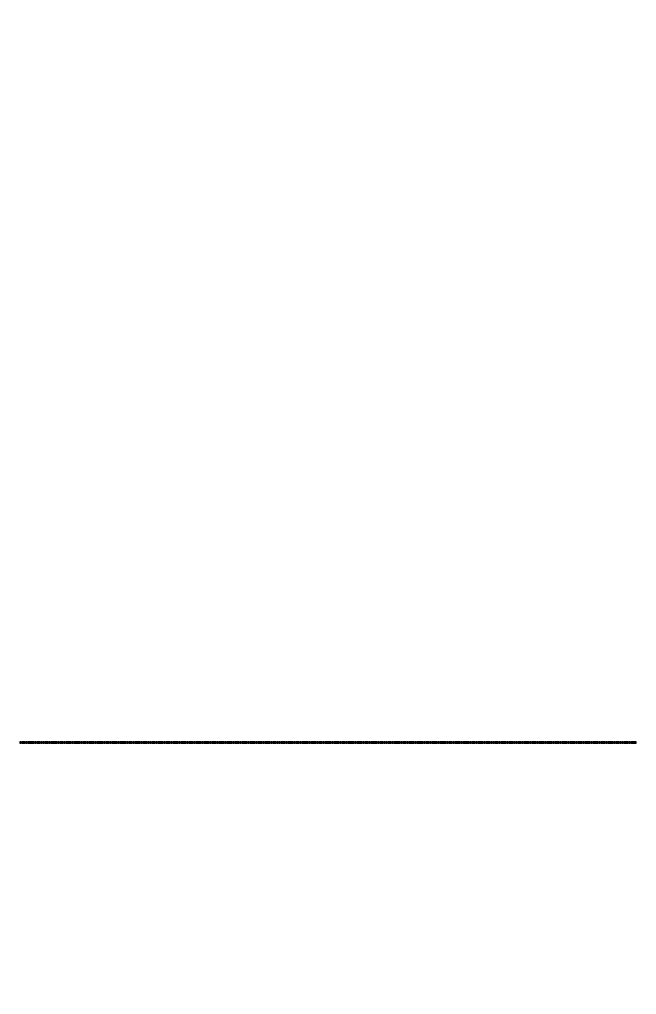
# Model space of a CAD drawing. Header units: inches. Extents: x 0 to 114300, y 0 to 114300.
# Drawn here: x 78996 to 80176, y 39666 to 41532 of the extents above; entities that cross this region are included whole.
import ezdxf

# ---------------------------------------------------------------- set-up
doc = ezdxf.new("R2010")
doc.units = ezdxf.units.IN
doc.header["$MEASUREMENT"] = 0

msp = doc.modelspace()

# ---------------------------------------------------------------- hatches: boundary and pattern name
h = msp.add_hatch()
h.set_pattern_fill('ANSI31', color=256, scale=100)
h.set_pattern_definition([(45, (-3636.992, -6350), (-8.8388348, 8.8388348), [])])
h.paths.add_polyline_path([(114300, 0), (0, 0), (0, 114300), (114300, 114300)])
edge = h.paths.add_edge_path(flags=16)
edge.add_arc((57150, 57150), 50800, 288.35844, 529.79531, ccw=False)
edge.add_line((73150, 8935.5), (41150, 8935.5))
edge.add_arc((57150, 57150), 50800, 190.20469, 251.64156, ccw=False)
edge.add_arc((57150, 57150), 50800, 169.79531, 190.20469, ccw=False)

# ---------------------------------------------------------------- linework, layer by layer
for points in [[(78999.9, 40146.5), (78999.9, 40149.5), (78996.9, 40149.5), (78996.9, 40146.5)], [(79003.9, 40146.5), (79003.9, 40149.5), (79000.9, 40149.5), (79000.9, 40146.5)], [(79007.9, 40146.5), (79007.9, 40149.5), (79004.9, 40149.5), (79004.9, 40146.5)], [(79011.9, 40146.5), (79011.9, 40149.5), (79008.9, 40149.5), (79008.9, 40146.5)], [(79015.9, 40146.5), (79015.9, 40149.5), (79012.9, 40149.5), (79012.9, 40146.5)], [(79019.9, 40146.5), (79019.9, 40149.5), (79016.9, 40149.5), (79016.9, 40146.5)], [(79023.9, 40146.5), (79023.9, 40149.5), (79020.9, 40149.5), (79020.9, 40146.5)], [(79027.9, 40146.5), (79027.9, 40149.5), (79024.9, 40149.5), (79024.9, 40146.5)], [(79031.9, 40146.5), (79031.9, 40149.5), (79028.9, 40149.5), (79028.9, 40146.5)], [(79035.9, 40146.5), (79035.9, 40149.5), (79032.9, 40149.5), (79032.9, 40146.5)], [(79039.9, 40146.5), (79039.9, 40149.5), (79036.9, 40149.5), (79036.9, 40146.5)], [(79043.9, 40146.5), (79043.9, 40149.5), (79040.9, 40149.5), (79040.9, 40146.5)], [(79047.9, 40146.5), (79047.9, 40149.5), (79044.9, 40149.5), (79044.9, 40146.5)], [(79051.9, 40146.5), (79051.9, 40149.5), (79048.9, 40149.5), (79048.9, 40146.5)], [(79055.9, 40146.5), (79055.9, 40149.5), (79052.9, 40149.5), (79052.9, 40146.5)], [(79059.9, 40146.5), (79059.9, 40149.5), (79056.9, 40149.5), (79056.9, 40146.5)], [(79063.9, 40146.5), (79063.9, 40149.5), (79060.9, 40149.5), (79060.9, 40146.5)], [(79067.9, 40146.5), (79067.9, 40149.5), (79064.9, 40149.5), (79064.9, 40146.5)], [(79071.9, 40146.5), (79071.9, 40149.5), (79068.9, 40149.5), (79068.9, 40146.5)], [(79075.9, 40146.5), (79075.9, 40149.5), (79072.9, 40149.5), (79072.9, 40146.5)], [(79079.9, 40146.5), (79079.9, 40149.5), (79076.9, 40149.5), (79076.9, 40146.5)], [(79083.9, 40146.5), (79083.9, 40149.5), (79080.9, 40149.5), (79080.9, 40146.5)], [(79087.9, 40146.5), (79087.9, 40149.5), (79084.9, 40149.5), (79084.9, 40146.5)], [(79091.9, 40146.5), (79091.9, 40149.5), (79088.9, 40149.5), (79088.9, 40146.5)], [(79095.9, 40146.5), (79095.9, 40149.5), (79092.9, 40149.5), (79092.9, 40146.5)], [(79099.9, 40146.5), (79099.9, 40149.5), (79096.9, 40149.5), (79096.9, 40146.5)], [(79103.9, 40146.5), (79103.9, 40149.5), (79100.9, 40149.5), (79100.9, 40146.5)], [(79107.9, 40146.5), (79107.9, 40149.5), (79104.9, 40149.5), (79104.9, 40146.5)], [(79111.9, 40146.5), (79111.9, 40149.5), (79108.9, 40149.5), (79108.9, 40146.5)], [(79115.9, 40146.5), (79115.9, 40149.5), (79112.9, 40149.5), (79112.9, 40146.5)], [(79119.9, 40146.5), (79119.9, 40149.5), (79116.9, 40149.5), (79116.9, 40146.5)], [(79123.9, 40146.5), (79123.9, 40149.5), (79120.9, 40149.5), (79120.9, 40146.5)], [(79127.9, 40146.5), (79127.9, 40149.5), (79124.9, 40149.5), (79124.9, 40146.5)], [(79131.9, 40146.5), (79131.9, 40149.5), (79128.9, 40149.5), (79128.9, 40146.5)], [(79135.9, 40146.5), (79135.9, 40149.5), (79132.9, 40149.5), (79132.9, 40146.5)], [(79139.9, 40146.5), (79139.9, 40149.5), (79136.9, 40149.5), (79136.9, 40146.5)], [(79143.9, 40146.5), (79143.9, 40149.5), (79140.9, 40149.5), (79140.9, 40146.5)], [(79147.9, 40146.5), (79147.9, 40149.5), (79144.9, 40149.5), (79144.9, 40146.5)], [(79151.9, 40146.5), (79151.9, 40149.5), (79148.9, 40149.5), (79148.9, 40146.5)], [(79155.9, 40146.5), (79155.9, 40149.5), (79152.9, 40149.5), (79152.9, 40146.5)], [(79159.9, 40146.5), (79159.9, 40149.5), (79156.9, 40149.5), (79156.9, 40146.5)], [(79163.9, 40146.5), (79163.9, 40149.5), (79160.9, 40149.5), (79160.9, 40146.5)], [(79167.9, 40146.5), (79167.9, 40149.5), (79164.9, 40149.5), (79164.9, 40146.5)], [(79171.9, 40146.5), (79171.9, 40149.5), (79168.9, 40149.5), (79168.9, 40146.5)], [(79175.9, 40146.5), (79175.9, 40149.5), (79172.9, 40149.5), (79172.9, 40146.5)], [(79179.9, 40146.5), (79179.9, 40149.5), (79176.9, 40149.5), (79176.9, 40146.5)], [(79183.9, 40146.5), (79183.9, 40149.5), (79180.9, 40149.5), (79180.9, 40146.5)], [(79187.9, 40146.5), (79187.9, 40149.5), (79184.9, 40149.5), (79184.9, 40146.5)], [(79191.9, 40146.5), (79191.9, 40149.5), (79188.9, 40149.5), (79188.9, 40146.5)], [(79195.9, 40146.5), (79195.9, 40149.5), (79192.9, 40149.5), (79192.9, 40146.5)], [(79199.9, 40146.5), (79199.9, 40149.5), (79196.9, 40149.5), (79196.9, 40146.5)], [(79203.9, 40146.5), (79203.9, 40149.5), (79200.9, 40149.5), (79200.9, 40146.5)], [(79207.9, 40146.5), (79207.9, 40149.5), (79204.9, 40149.5), (79204.9, 40146.5)], [(79211.9, 40146.5), (79211.9, 40149.5), (79208.9, 40149.5), (79208.9, 40146.5)], [(79215.9, 40146.5), (79215.9, 40149.5), (79212.9, 40149.5), (79212.9, 40146.5)], [(79219.9, 40146.5), (79219.9, 40149.5), (79216.9, 40149.5), (79216.9, 40146.5)], [(79223.9, 40146.5), (79223.9, 40149.5), (79220.9, 40149.5), (79220.9, 40146.5)], [(79227.9, 40146.5), (79227.9, 40149.5), (79224.9, 40149.5), (79224.9, 40146.5)], [(79231.9, 40146.5), (79231.9, 40149.5), (79228.9, 40149.5), (79228.9, 40146.5)], [(79235.9, 40146.5), (79235.9, 40149.5), (79232.9, 40149.5), (79232.9, 40146.5)], [(79239.9, 40146.5), (79239.9, 40149.5), (79236.9, 40149.5), (79236.9, 40146.5)], [(79243.9, 40146.5), (79243.9, 40149.5), (79240.9, 40149.5), (79240.9, 40146.5)], [(79247.9, 40146.5), (79247.9, 40149.5), (79244.9, 40149.5), (79244.9, 40146.5)], [(79251.9, 40146.5), (79251.9, 40149.5), (79248.9, 40149.5), (79248.9, 40146.5)], [(79255.9, 40146.5), (79255.9, 40149.5), (79252.9, 40149.5), (79252.9, 40146.5)], [(79259.9, 40146.5), (79259.9, 40149.5), (79256.9, 40149.5), (79256.9, 40146.5)], [(79263.9, 40146.5), (79263.9, 40149.5), (79260.9, 40149.5), (79260.9, 40146.5)], [(79267.9, 40146.5), (79267.9, 40149.5), (79264.9, 40149.5), (79264.9, 40146.5)], [(79271.9, 40146.5), (79271.9, 40149.5), (79268.9, 40149.5), (79268.9, 40146.5)], [(79275.9, 40146.5), (79275.9, 40149.5), (79272.9, 40149.5), (79272.9, 40146.5)], [(79279.9, 40146.5), (79279.9, 40149.5), (79276.9, 40149.5), (79276.9, 40146.5)], [(79283.9, 40146.5), (79283.9, 40149.5), (79280.9, 40149.5), (79280.9, 40146.5)], [(79287.9, 40146.5), (79287.9, 40149.5), (79284.9, 40149.5), (79284.9, 40146.5)], [(79291.9, 40146.5), (79291.9, 40149.5), (79288.9, 40149.5), (79288.9, 40146.5)], [(79295.9, 40146.5), (79295.9, 40149.5), (79292.9, 40149.5), (79292.9, 40146.5)], [(79299.9, 40146.5), (79299.9, 40149.5), (79296.9, 40149.5), (79296.9, 40146.5)], [(79303.9, 40146.5), (79303.9, 40149.5), (79300.9, 40149.5), (79300.9, 40146.5)], [(79307.9, 40146.5), (79307.9, 40149.5), (79304.9, 40149.5), (79304.9, 40146.5)], [(79311.9, 40146.5), (79311.9, 40149.5), (79308.9, 40149.5), (79308.9, 40146.5)], [(79315.9, 40146.5), (79315.9, 40149.5), (79312.9, 40149.5), (79312.9, 40146.5)], [(79319.9, 40146.5), (79319.9, 40149.5), (79316.9, 40149.5), (79316.9, 40146.5)], [(79323.9, 40146.5), (79323.9, 40149.5), (79320.9, 40149.5), (79320.9, 40146.5)], [(79327.9, 40146.5), (79327.9, 40149.5), (79324.9, 40149.5), (79324.9, 40146.5)], [(79331.9, 40146.5), (79331.9, 40149.5), (79328.9, 40149.5), (79328.9, 40146.5)], [(79335.9, 40146.5), (79335.9, 40149.5), (79332.9, 40149.5), (79332.9, 40146.5)], [(79339.9, 40146.5), (79339.9, 40149.5), (79336.9, 40149.5), (79336.9, 40146.5)], [(79343.9, 40146.5), (79343.9, 40149.5), (79340.9, 40149.5), (79340.9, 40146.5)], [(79347.9, 40146.5), (79347.9, 40149.5), (79344.9, 40149.5), (79344.9, 40146.5)], [(79351.9, 40146.5), (79351.9, 40149.5), (79348.9, 40149.5), (79348.9, 40146.5)], [(79355.9, 40146.5), (79355.9, 40149.5), (79352.9, 40149.5), (79352.9, 40146.5)], [(79359.9, 40146.5), (79359.9, 40149.5), (79356.9, 40149.5), (79356.9, 40146.5)], [(79363.9, 40146.5), (79363.9, 40149.5), (79360.9, 40149.5), (79360.9, 40146.5)], [(79367.9, 40146.5), (79367.9, 40149.5), (79364.9, 40149.5), (79364.9, 40146.5)], [(79371.9, 40146.5), (79371.9, 40149.5), (79368.9, 40149.5), (79368.9, 40146.5)], [(79375.9, 40146.5), (79375.9, 40149.5), (79372.9, 40149.5), (79372.9, 40146.5)], [(79379.9, 40146.5), (79379.9, 40149.5), (79376.9, 40149.5), (79376.9, 40146.5)], [(79383.9, 40146.5), (79383.9, 40149.5), (79380.9, 40149.5), (79380.9, 40146.5)], [(79387.9, 40146.5), (79387.9, 40149.5), (79384.9, 40149.5), (79384.9, 40146.5)], [(79391.9, 40146.5), (79391.9, 40149.5), (79388.9, 40149.5), (79388.9, 40146.5)], [(79395.9, 40146.5), (79395.9, 40149.5), (79392.9, 40149.5), (79392.9, 40146.5)], [(79399.9, 40146.5), (79399.9, 40149.5), (79396.9, 40149.5), (79396.9, 40146.5)], [(79403.9, 40146.5), (79403.9, 40149.5), (79400.9, 40149.5), (79400.9, 40146.5)], [(79407.9, 40146.5), (79407.9, 40149.5), (79404.9, 40149.5), (79404.9, 40146.5)], [(79411.9, 40146.5), (79411.9, 40149.5), (79408.9, 40149.5), (79408.9, 40146.5)], [(79415.9, 40146.5), (79415.9, 40149.5), (79412.9, 40149.5), (79412.9, 40146.5)], [(79419.9, 40146.5), (79419.9, 40149.5), (79416.9, 40149.5), (79416.9, 40146.5)], [(79423.9, 40146.5), (79423.9, 40149.5), (79420.9, 40149.5), (79420.9, 40146.5)], [(79427.9, 40146.5), (79427.9, 40149.5), (79424.9, 40149.5), (79424.9, 40146.5)], [(79431.9, 40146.5), (79431.9, 40149.5), (79428.9, 40149.5), (79428.9, 40146.5)], [(79435.9, 40146.5), (79435.9, 40149.5), (79432.9, 40149.5), (79432.9, 40146.5)], [(79439.9, 40146.5), (79439.9, 40149.5), (79436.9, 40149.5), (79436.9, 40146.5)], [(79443.9, 40146.5), (79443.9, 40149.5), (79440.9, 40149.5), (79440.9, 40146.5)], [(79447.9, 40146.5), (79447.9, 40149.5), (79444.9, 40149.5), (79444.9, 40146.5)], [(79451.9, 40146.5), (79451.9, 40149.5), (79448.9, 40149.5), (79448.9, 40146.5)], [(79455.9, 40146.5), (79455.9, 40149.5), (79452.9, 40149.5), (79452.9, 40146.5)], [(79459.9, 40146.5), (79459.9, 40149.5), (79456.9, 40149.5), (79456.9, 40146.5)], [(79463.9, 40146.5), (79463.9, 40149.5), (79460.9, 40149.5), (79460.9, 40146.5)], [(79467.9, 40146.5), (79467.9, 40149.5), (79464.9, 40149.5), (79464.9, 40146.5)], [(79471.9, 40146.5), (79471.9, 40149.5), (79468.9, 40149.5), (79468.9, 40146.5)], [(79475.9, 40146.5), (79475.9, 40149.5), (79472.9, 40149.5), (79472.9, 40146.5)], [(79479.9, 40146.5), (79479.9, 40149.5), (79476.9, 40149.5), (79476.9, 40146.5)], [(79483.9, 40146.5), (79483.9, 40149.5), (79480.9, 40149.5), (79480.9, 40146.5)], [(79487.9, 40146.5), (79487.9, 40149.5), (79484.9, 40149.5), (79484.9, 40146.5)], [(79491.9, 40146.5), (79491.9, 40149.5), (79488.9, 40149.5), (79488.9, 40146.5)], [(79495.9, 40146.5), (79495.9, 40149.5), (79492.9, 40149.5), (79492.9, 40146.5)], [(79499.9, 40146.5), (79499.9, 40149.5), (79496.9, 40149.5), (79496.9, 40146.5)], [(79503.9, 40146.5), (79503.9, 40149.5), (79500.9, 40149.5), (79500.9, 40146.5)], [(79507.9, 40146.5), (79507.9, 40149.5), (79504.9, 40149.5), (79504.9, 40146.5)], [(79511.9, 40146.5), (79511.9, 40149.5), (79508.9, 40149.5), (79508.9, 40146.5)], [(79515.9, 40146.5), (79515.9, 40149.5), (79512.9, 40149.5), (79512.9, 40146.5)], [(79519.9, 40146.5), (79519.9, 40149.5), (79516.9, 40149.5), (79516.9, 40146.5)], [(79523.9, 40146.5), (79523.9, 40149.5), (79520.9, 40149.5), (79520.9, 40146.5)], [(79527.9, 40146.5), (79527.9, 40149.5), (79524.9, 40149.5), (79524.9, 40146.5)], [(79531.9, 40146.5), (79531.9, 40149.5), (79528.9, 40149.5), (79528.9, 40146.5)], [(79535.9, 40146.5), (79535.9, 40149.5), (79532.9, 40149.5), (79532.9, 40146.5)], [(79539.9, 40146.5), (79539.9, 40149.5), (79536.9, 40149.5), (79536.9, 40146.5)], [(79543.9, 40146.5), (79543.9, 40149.5), (79540.9, 40149.5), (79540.9, 40146.5)], [(79547.9, 40146.5), (79547.9, 40149.5), (79544.9, 40149.5), (79544.9, 40146.5)], [(79551.9, 40146.5), (79551.9, 40149.5), (79548.9, 40149.5), (79548.9, 40146.5)], [(79555.9, 40146.5), (79555.9, 40149.5), (79552.9, 40149.5), (79552.9, 40146.5)], [(79559.9, 40146.5), (79559.9, 40149.5), (79556.9, 40149.5), (79556.9, 40146.5)], [(79563.9, 40146.5), (79563.9, 40149.5), (79560.9, 40149.5), (79560.9, 40146.5)], [(79567.9, 40146.5), (79567.9, 40149.5), (79564.9, 40149.5), (79564.9, 40146.5)], [(79571.9, 40146.5), (79571.9, 40149.5), (79568.9, 40149.5), (79568.9, 40146.5)], [(79575.9, 40146.5), (79575.9, 40149.5), (79572.9, 40149.5), (79572.9, 40146.5)], [(79579.9, 40146.5), (79579.9, 40149.5), (79576.9, 40149.5), (79576.9, 40146.5)], [(79583.9, 40146.5), (79583.9, 40149.5), (79580.9, 40149.5), (79580.9, 40146.5)], [(79587.9, 40146.5), (79587.9, 40149.5), (79584.9, 40149.5), (79584.9, 40146.5)], [(79591.9, 40146.5), (79591.9, 40149.5), (79588.9, 40149.5), (79588.9, 40146.5)], [(79595.9, 40146.5), (79595.9, 40149.5), (79592.9, 40149.5), (79592.9, 40146.5)], [(79599.9, 40146.5), (79599.9, 40149.5), (79596.9, 40149.5), (79596.9, 40146.5)], [(79603.9, 40146.5), (79603.9, 40149.5), (79600.9, 40149.5), (79600.9, 40146.5)], [(79607.9, 40146.5), (79607.9, 40149.5), (79604.9, 40149.5), (79604.9, 40146.5)], [(79611.9, 40146.5), (79611.9, 40149.5), (79608.9, 40149.5), (79608.9, 40146.5)], [(79615.9, 40146.5), (79615.9, 40149.5), (79612.9, 40149.5), (79612.9, 40146.5)], [(79619.9, 40146.5), (79619.9, 40149.5), (79616.9, 40149.5), (79616.9, 40146.5)], [(79623.9, 40146.5), (79623.9, 40149.5), (79620.9, 40149.5), (79620.9, 40146.5)], [(79627.9, 40146.5), (79627.9, 40149.5), (79624.9, 40149.5), (79624.9, 40146.5)], [(79631.9, 40146.5), (79631.9, 40149.5), (79628.9, 40149.5), (79628.9, 40146.5)], [(79635.9, 40146.5), (79635.9, 40149.5), (79632.9, 40149.5), (79632.9, 40146.5)], [(79639.9, 40146.5), (79639.9, 40149.5), (79636.9, 40149.5), (79636.9, 40146.5)], [(79643.9, 40146.5), (79643.9, 40149.5), (79640.9, 40149.5), (79640.9, 40146.5)], [(79647.9, 40146.5), (79647.9, 40149.5), (79644.9, 40149.5), (79644.9, 40146.5)], [(79651.9, 40146.5), (79651.9, 40149.5), (79648.9, 40149.5), (79648.9, 40146.5)], [(79655.9, 40146.5), (79655.9, 40149.5), (79652.9, 40149.5), (79652.9, 40146.5)], [(79659.9, 40146.5), (79659.9, 40149.5), (79656.9, 40149.5), (79656.9, 40146.5)], [(79663.9, 40146.5), (79663.9, 40149.5), (79660.9, 40149.5), (79660.9, 40146.5)], [(79667.9, 40146.5), (79667.9, 40149.5), (79664.9, 40149.5), (79664.9, 40146.5)], [(79671.9, 40146.5), (79671.9, 40149.5), (79668.9, 40149.5), (79668.9, 40146.5)], [(79675.9, 40146.5), (79675.9, 40149.5), (79672.9, 40149.5), (79672.9, 40146.5)], [(79679.9, 40146.5), (79679.9, 40149.5), (79676.9, 40149.5), (79676.9, 40146.5)], [(79683.9, 40146.5), (79683.9, 40149.5), (79680.9, 40149.5), (79680.9, 40146.5)], [(79687.9, 40146.5), (79687.9, 40149.5), (79684.9, 40149.5), (79684.9, 40146.5)], [(79691.9, 40146.5), (79691.9, 40149.5), (79688.9, 40149.5), (79688.9, 40146.5)], [(79695.9, 40146.5), (79695.9, 40149.5), (79692.9, 40149.5), (79692.9, 40146.5)], [(79699.9, 40146.5), (79699.9, 40149.5), (79696.9, 40149.5), (79696.9, 40146.5)], [(79703.9, 40146.5), (79703.9, 40149.5), (79700.9, 40149.5), (79700.9, 40146.5)], [(79707.9, 40146.5), (79707.9, 40149.5), (79704.9, 40149.5), (79704.9, 40146.5)], [(79711.9, 40146.5), (79711.9, 40149.5), (79708.9, 40149.5), (79708.9, 40146.5)], [(79715.9, 40146.5), (79715.9, 40149.5), (79712.9, 40149.5), (79712.9, 40146.5)], [(79719.9, 40146.5), (79719.9, 40149.5), (79716.9, 40149.5), (79716.9, 40146.5)], [(79723.9, 40146.5), (79723.9, 40149.5), (79720.9, 40149.5), (79720.9, 40146.5)], [(79727.9, 40146.5), (79727.9, 40149.5), (79724.9, 40149.5), (79724.9, 40146.5)], [(79731.9, 40146.5), (79731.9, 40149.5), (79728.9, 40149.5), (79728.9, 40146.5)], [(79735.9, 40146.5), (79735.9, 40149.5), (79732.9, 40149.5), (79732.9, 40146.5)], [(79739.9, 40146.5), (79739.9, 40149.5), (79736.9, 40149.5), (79736.9, 40146.5)], [(79743.9, 40146.5), (79743.9, 40149.5), (79740.9, 40149.5), (79740.9, 40146.5)], [(79747.9, 40146.5), (79747.9, 40149.5), (79744.9, 40149.5), (79744.9, 40146.5)], [(79751.9, 40146.5), (79751.9, 40149.5), (79748.9, 40149.5), (79748.9, 40146.5)], [(79755.9, 40146.5), (79755.9, 40149.5), (79752.9, 40149.5), (79752.9, 40146.5)], [(79759.9, 40146.5), (79759.9, 40149.5), (79756.9, 40149.5), (79756.9, 40146.5)], [(79763.9, 40146.5), (79763.9, 40149.5), (79760.9, 40149.5), (79760.9, 40146.5)], [(79767.9, 40146.5), (79767.9, 40149.5), (79764.9, 40149.5), (79764.9, 40146.5)], [(79771.9, 40146.5), (79771.9, 40149.5), (79768.9, 40149.5), (79768.9, 40146.5)], [(79775.9, 40146.5), (79775.9, 40149.5), (79772.9, 40149.5), (79772.9, 40146.5)], [(79779.9, 40146.5), (79779.9, 40149.5), (79776.9, 40149.5), (79776.9, 40146.5)], [(79783.9, 40146.5), (79783.9, 40149.5), (79780.9, 40149.5), (79780.9, 40146.5)], [(79787.9, 40146.5), (79787.9, 40149.5), (79784.9, 40149.5), (79784.9, 40146.5)], [(79791.9, 40146.5), (79791.9, 40149.5), (79788.9, 40149.5), (79788.9, 40146.5)], [(79795.9, 40146.5), (79795.9, 40149.5), (79792.9, 40149.5), (79792.9, 40146.5)], [(79799.9, 40146.5), (79799.9, 40149.5), (79796.9, 40149.5), (79796.9, 40146.5)], [(79803.9, 40146.5), (79803.9, 40149.5), (79800.9, 40149.5), (79800.9, 40146.5)], [(79807.9, 40146.5), (79807.9, 40149.5), (79804.9, 40149.5), (79804.9, 40146.5)], [(79811.9, 40146.5), (79811.9, 40149.5), (79808.9, 40149.5), (79808.9, 40146.5)], [(79815.9, 40146.5), (79815.9, 40149.5), (79812.9, 40149.5), (79812.9, 40146.5)], [(79819.9, 40146.5), (79819.9, 40149.5), (79816.9, 40149.5), (79816.9, 40146.5)], [(79823.9, 40146.5), (79823.9, 40149.5), (79820.9, 40149.5), (79820.9, 40146.5)], [(79827.9, 40146.5), (79827.9, 40149.5), (79824.9, 40149.5), (79824.9, 40146.5)], [(79831.9, 40146.5), (79831.9, 40149.5), (79828.9, 40149.5), (79828.9, 40146.5)], [(79835.9, 40146.5), (79835.9, 40149.5), (79832.9, 40149.5), (79832.9, 40146.5)], [(79839.9, 40146.5), (79839.9, 40149.5), (79836.9, 40149.5), (79836.9, 40146.5)], [(79843.9, 40146.5), (79843.9, 40149.5), (79840.9, 40149.5), (79840.9, 40146.5)], [(79847.9, 40146.5), (79847.9, 40149.5), (79844.9, 40149.5), (79844.9, 40146.5)], [(79851.9, 40146.5), (79851.9, 40149.5), (79848.9, 40149.5), (79848.9, 40146.5)], [(79855.9, 40146.5), (79855.9, 40149.5), (79852.9, 40149.5), (79852.9, 40146.5)], [(79859.9, 40146.5), (79859.9, 40149.5), (79856.9, 40149.5), (79856.9, 40146.5)], [(79863.9, 40146.5), (79863.9, 40149.5), (79860.9, 40149.5), (79860.9, 40146.5)], [(79867.9, 40146.5), (79867.9, 40149.5), (79864.9, 40149.5), (79864.9, 40146.5)], [(79871.9, 40146.5), (79871.9, 40149.5), (79868.9, 40149.5), (79868.9, 40146.5)], [(79875.9, 40146.5), (79875.9, 40149.5), (79872.9, 40149.5), (79872.9, 40146.5)], [(79879.9, 40146.5), (79879.9, 40149.5), (79876.9, 40149.5), (79876.9, 40146.5)], [(79883.9, 40146.5), (79883.9, 40149.5), (79880.9, 40149.5), (79880.9, 40146.5)], [(79887.9, 40146.5), (79887.9, 40149.5), (79884.9, 40149.5), (79884.9, 40146.5)], [(79891.9, 40146.5), (79891.9, 40149.5), (79888.9, 40149.5), (79888.9, 40146.5)], [(79895.9, 40146.5), (79895.9, 40149.5), (79892.9, 40149.5), (79892.9, 40146.5)], [(79899.9, 40146.5), (79899.9, 40149.5), (79896.9, 40149.5), (79896.9, 40146.5)], [(79903.9, 40146.5), (79903.9, 40149.5), (79900.9, 40149.5), (79900.9, 40146.5)], [(79907.9, 40146.5), (79907.9, 40149.5), (79904.9, 40149.5), (79904.9, 40146.5)], [(79911.9, 40146.5), (79911.9, 40149.5), (79908.9, 40149.5), (79908.9, 40146.5)], [(79915.9, 40146.5), (79915.9, 40149.5), (79912.9, 40149.5), (79912.9, 40146.5)], [(79919.9, 40146.5), (79919.9, 40149.5), (79916.9, 40149.5), (79916.9, 40146.5)], [(79923.9, 40146.5), (79923.9, 40149.5), (79920.9, 40149.5), (79920.9, 40146.5)], [(79927.9, 40146.5), (79927.9, 40149.5), (79924.9, 40149.5), (79924.9, 40146.5)], [(79931.9, 40146.5), (79931.9, 40149.5), (79928.9, 40149.5), (79928.9, 40146.5)], [(79935.9, 40146.5), (79935.9, 40149.5), (79932.9, 40149.5), (79932.9, 40146.5)], [(79939.9, 40146.5), (79939.9, 40149.5), (79936.9, 40149.5), (79936.9, 40146.5)], [(79943.9, 40146.5), (79943.9, 40149.5), (79940.9, 40149.5), (79940.9, 40146.5)], [(79947.9, 40146.5), (79947.9, 40149.5), (79944.9, 40149.5), (79944.9, 40146.5)], [(79951.9, 40146.5), (79951.9, 40149.5), (79948.9, 40149.5), (79948.9, 40146.5)], [(79955.9, 40146.5), (79955.9, 40149.5), (79952.9, 40149.5), (79952.9, 40146.5)], [(79959.9, 40146.5), (79959.9, 40149.5), (79956.9, 40149.5), (79956.9, 40146.5)], [(79963.9, 40146.5), (79963.9, 40149.5), (79960.9, 40149.5), (79960.9, 40146.5)], [(79967.9, 40146.5), (79967.9, 40149.5), (79964.9, 40149.5), (79964.9, 40146.5)], [(79971.9, 40146.5), (79971.9, 40149.5), (79968.9, 40149.5), (79968.9, 40146.5)], [(79975.9, 40146.5), (79975.9, 40149.5), (79972.9, 40149.5), (79972.9, 40146.5)], [(79979.9, 40146.5), (79979.9, 40149.5), (79976.9, 40149.5), (79976.9, 40146.5)], [(79983.9, 40146.5), (79983.9, 40149.5), (79980.9, 40149.5), (79980.9, 40146.5)], [(79987.9, 40146.5), (79987.9, 40149.5), (79984.9, 40149.5), (79984.9, 40146.5)], [(79991.9, 40146.5), (79991.9, 40149.5), (79988.9, 40149.5), (79988.9, 40146.5)], [(79995.9, 40146.5), (79995.9, 40149.5), (79992.9, 40149.5), (79992.9, 40146.5)], [(79999.9, 40146.5), (79999.9, 40149.5), (79996.9, 40149.5), (79996.9, 40146.5)], [(80003.9, 40146.5), (80003.9, 40149.5), (80000.9, 40149.5), (80000.9, 40146.5)], [(80007.9, 40146.5), (80007.9, 40149.5), (80004.9, 40149.5), (80004.9, 40146.5)], [(80011.9, 40146.5), (80011.9, 40149.5), (80008.9, 40149.5), (80008.9, 40146.5)], [(80015.9, 40146.5), (80015.9, 40149.5), (80012.9, 40149.5), (80012.9, 40146.5)], [(80019.9, 40146.5), (80019.9, 40149.5), (80016.9, 40149.5), (80016.9, 40146.5)], [(80023.9, 40146.5), (80023.9, 40149.5), (80020.9, 40149.5), (80020.9, 40146.5)], [(80027.9, 40146.5), (80027.9, 40149.5), (80024.9, 40149.5), (80024.9, 40146.5)], [(80031.9, 40146.5), (80031.9, 40149.5), (80028.9, 40149.5), (80028.9, 40146.5)], [(80035.9, 40146.5), (80035.9, 40149.5), (80032.9, 40149.5), (80032.9, 40146.5)], [(80039.9, 40146.5), (80039.9, 40149.5), (80036.9, 40149.5), (80036.9, 40146.5)], [(80043.9, 40146.5), (80043.9, 40149.5), (80040.9, 40149.5), (80040.9, 40146.5)], [(80047.9, 40146.5), (80047.9, 40149.5), (80044.9, 40149.5), (80044.9, 40146.5)], [(80051.9, 40146.5), (80051.9, 40149.5), (80048.9, 40149.5), (80048.9, 40146.5)], [(80055.9, 40146.5), (80055.9, 40149.5), (80052.9, 40149.5), (80052.9, 40146.5)], [(80059.9, 40146.5), (80059.9, 40149.5), (80056.9, 40149.5), (80056.9, 40146.5)], [(80063.9, 40146.5), (80063.9, 40149.5), (80060.9, 40149.5), (80060.9, 40146.5)], [(80067.9, 40146.5), (80067.9, 40149.5), (80064.9, 40149.5), (80064.9, 40146.5)], [(80071.9, 40146.5), (80071.9, 40149.5), (80068.9, 40149.5), (80068.9, 40146.5)], [(80075.9, 40146.5), (80075.9, 40149.5), (80072.9, 40149.5), (80072.9, 40146.5)], [(80079.9, 40146.5), (80079.9, 40149.5), (80076.9, 40149.5), (80076.9, 40146.5)], [(80083.9, 40146.5), (80083.9, 40149.5), (80080.9, 40149.5), (80080.9, 40146.5)], [(80087.9, 40146.5), (80087.9, 40149.5), (80084.9, 40149.5), (80084.9, 40146.5)], [(80091.9, 40146.5), (80091.9, 40149.5), (80088.9, 40149.5), (80088.9, 40146.5)], [(80095.9, 40146.5), (80095.9, 40149.5), (80092.9, 40149.5), (80092.9, 40146.5)], [(80099.9, 40146.5), (80099.9, 40149.5), (80096.9, 40149.5), (80096.9, 40146.5)], [(80103.9, 40146.5), (80103.9, 40149.5), (80100.9, 40149.5), (80100.9, 40146.5)], [(80107.9, 40146.5), (80107.9, 40149.5), (80104.9, 40149.5), (80104.9, 40146.5)], [(80111.9, 40146.5), (80111.9, 40149.5), (80108.9, 40149.5), (80108.9, 40146.5)], [(80115.9, 40146.5), (80115.9, 40149.5), (80112.9, 40149.5), (80112.9, 40146.5)], [(80119.9, 40146.5), (80119.9, 40149.5), (80116.9, 40149.5), (80116.9, 40146.5)], [(80123.9, 40146.5), (80123.9, 40149.5), (80120.9, 40149.5), (80120.9, 40146.5)], [(80127.9, 40146.5), (80127.9, 40149.5), (80124.9, 40149.5), (80124.9, 40146.5)], [(80131.9, 40146.5), (80131.9, 40149.5), (80128.9, 40149.5), (80128.9, 40146.5)], [(80135.9, 40146.5), (80135.9, 40149.5), (80132.9, 40149.5), (80132.9, 40146.5)], [(80139.9, 40146.5), (80139.9, 40149.5), (80136.9, 40149.5), (80136.9, 40146.5)], [(80143.9, 40146.5), (80143.9, 40149.5), (80140.9, 40149.5), (80140.9, 40146.5)], [(80147.9, 40146.5), (80147.9, 40149.5), (80144.9, 40149.5), (80144.9, 40146.5)], [(80151.9, 40146.5), (80151.9, 40149.5), (80148.9, 40149.5), (80148.9, 40146.5)], [(80155.9, 40146.5), (80155.9, 40149.5), (80152.9, 40149.5), (80152.9, 40146.5)], [(80159.9, 40146.5), (80159.9, 40149.5), (80156.9, 40149.5), (80156.9, 40146.5)], [(80163.9, 40146.5), (80163.9, 40149.5), (80160.9, 40149.5), (80160.9, 40146.5)], [(80167.9, 40146.5), (80167.9, 40149.5), (80164.9, 40149.5), (80164.9, 40146.5)], [(80171.9, 40146.5), (80171.9, 40149.5), (80168.9, 40149.5), (80168.9, 40146.5)], [(80175.9, 40146.5), (80175.9, 40149.5), (80172.9, 40149.5), (80172.9, 40146.5)]]:
    msp.add_lwpolyline(points, close=True)

doc.saveas('drawing.dxf')
